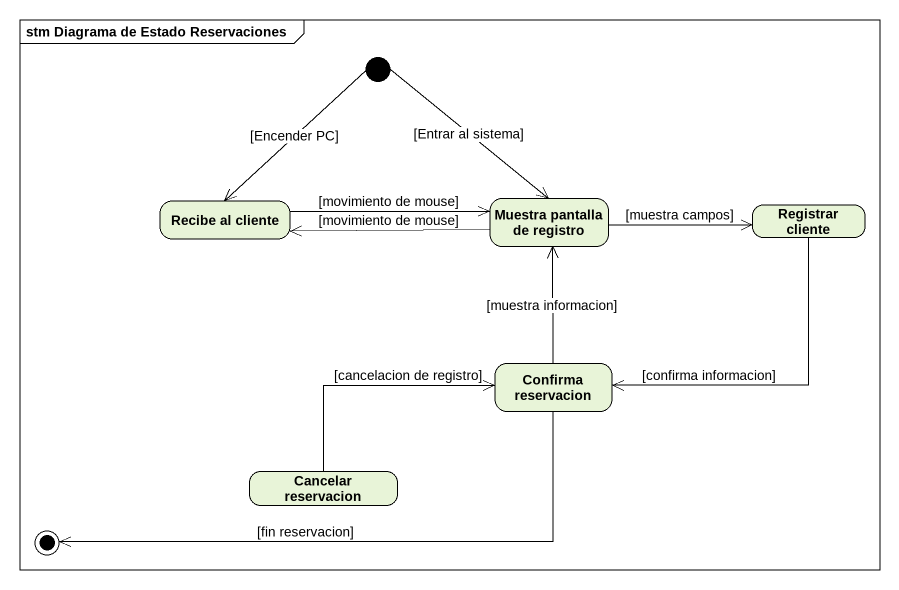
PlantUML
@startuml
mainframe stm Diagrama de Estado Reservaciones
hide empty description
state "Recibe al cliente" as Recibe_al_cliente
state "Muestra pantalla de registro" as Muestra_pantalla_de_registro
state "Registrar cliente" as Registrar_cliente
state "Confirma reservacion" as Confirma_reservacion
state "Cancelar reservacion" as Cancelar_reservacion
[*] --> Recibe_al_cliente : [Encender PC]
[*] --> Muestra_pantalla_de_registro : [Entrar al sistema]
Recibe_al_cliente -right-> Muestra_pantalla_de_registro : [movimiento de mouse]
Muestra_pantalla_de_registro -left-> Recibe_al_cliente : [movimiento de mouse]
Muestra_pantalla_de_registro -right-> Registrar_cliente : [muestra campos]
Registrar_cliente --> Confirma_reservacion : [confirma informacion]
Confirma_reservacion -up-> Muestra_pantalla_de_registro : [muestra informacion]
Cancelar_reservacion -right-> Confirma_reservacion : [cancelacion de registro]
Confirma_reservacion -left-> [*] : [fin reservacion]
@enduml
